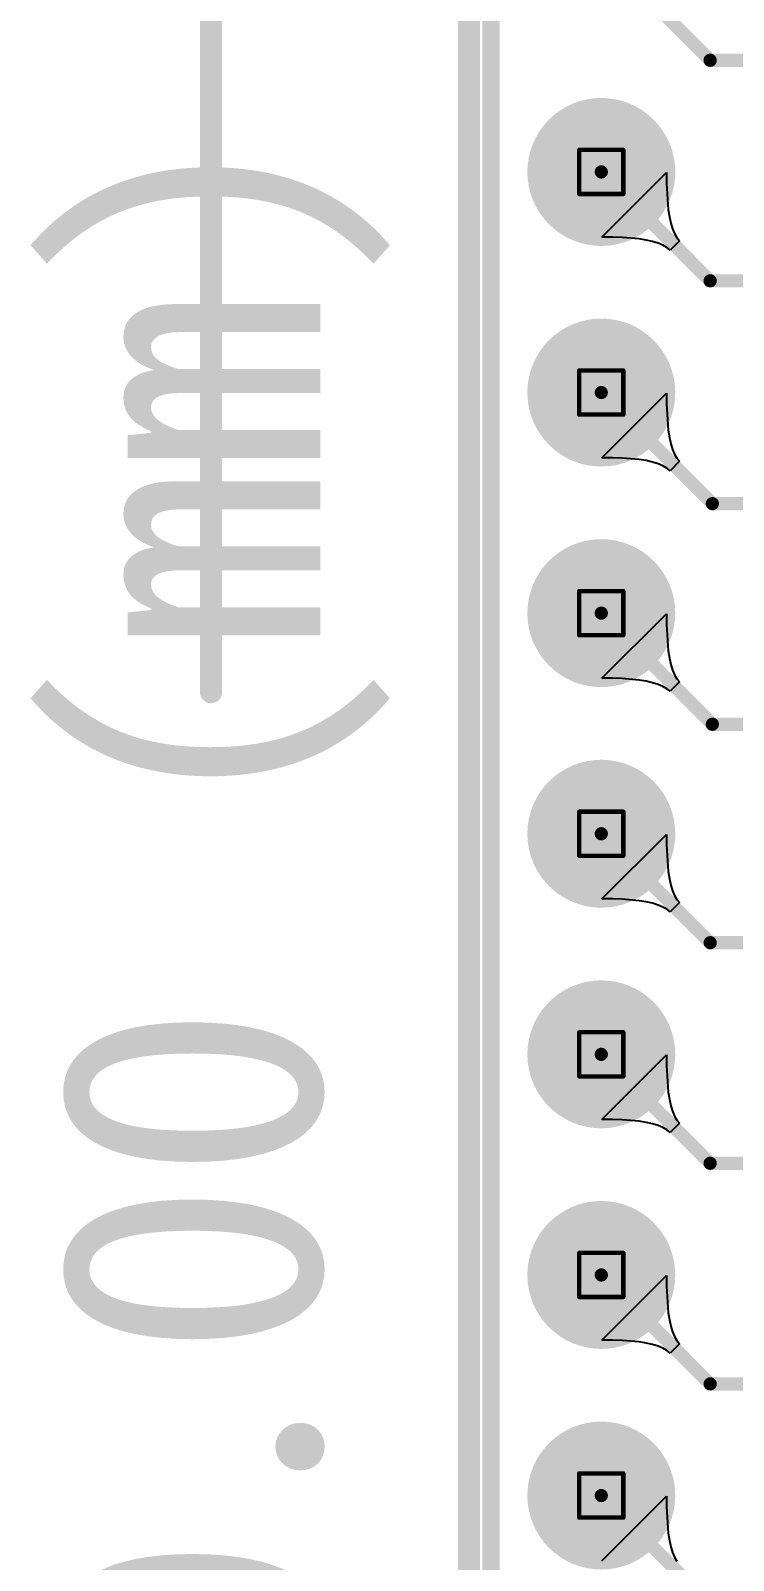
# Model space of a CAD drawing. Extents: x 75 to 173, y 40 to 188.
# Drawn here: x 79.65 to 87.75, y 144.31 to 161.92 of the extents above; entities that cross this region are included whole.
import ezdxf

# ---------------------------------------------------------------- set-up
doc = ezdxf.new("R2010")
doc.units = 0
doc.header["$MEASUREMENT"] = 0
doc.layers.get('0').update_dxf_attribs({"linetype": 'CONTINUOUS'})
for name, color, linetype in [('BottomLayer', 5, 'CONTINUOUS'), ('BOTTOMSOLDER', 6, 'CONTINUOUS'), ('DRILLDRAWING', 1, 'CONTINUOUS'), ('KEEPOUTLAYER', 6, 'CONTINUOUS'), ('MULTILAYER', 9, 'CONTINUOUS'), ('PadHoleLayer', 156, 'CONTINUOUS'), ('TopLayer', 1, 'CONTINUOUS'), ('TOPOVERLAY', 2, 'CONTINUOUS'), ('TOPSOLDER', 216, 'CONTINUOUS')]:
    doc.layers.add(name, color=color, linetype=linetype)

# ---------------------------------------------------------------- blocks, each defined once
blk = doc.blocks.new('P___HDR2X23_2_54___14')
at = {"layer": 'BottomLayer', "const_width": 0.75}
for points in [[(25.025, 2.54, 1), (25.775, 2.54, 1)], [(27.565, 2.54, 1), (28.315, 2.54, 1)], [(30.105, 2.54, 1), (30.855, 2.54, 1)], [(32.645, 2.54, 1), (33.395, 2.54, 1)], [(35.185, 2.54, 1), (35.935, 2.54, 1)], [(37.725, 2.54, 1), (38.475, 2.54, 1)], [(40.265, 2.54, 1), (41.015, 2.54, 1)]]:
    blk.add_lwpolyline(points, format="xyb", close=True, dxfattribs=at)
at = {"layer": 'BOTTOMSOLDER', "const_width": 0.852}
for points in [[(24.974, 2.54, 1), (25.826, 2.54, 1)], [(27.514, 2.54, 1), (28.366, 2.54, 1)], [(30.054, 2.54, 1), (30.906, 2.54, 1)], [(32.594, 2.54, 1), (33.446, 2.54, 1)], [(35.134, 2.54, 1), (35.986, 2.54, 1)], [(37.674, 2.54, 1), (38.526, 2.54, 1)], [(40.214, 2.54, 1), (41.066, 2.54, 1)]]:
    blk.add_lwpolyline(points, format="xyb", close=True, dxfattribs=at)
at = {"layer": 'MULTILAYER', "const_width": 0.75}
for points in [[(25.025, 2.54, 1), (25.775, 2.54, 1)], [(27.565, 2.54, 1), (28.315, 2.54, 1)], [(30.105, 2.54, 1), (30.855, 2.54, 1)], [(32.645, 2.54, 1), (33.395, 2.54, 1)], [(35.185, 2.54, 1), (35.935, 2.54, 1)], [(37.725, 2.54, 1), (38.475, 2.54, 1)], [(40.265, 2.54, 1), (41.015, 2.54, 1)]]:
    blk.add_lwpolyline(points, format="xyb", close=True, dxfattribs=at)
at = {"layer": 'PadHoleLayer', "const_width": 0.45}
for points in [[(25.175, 2.54, 1), (25.625, 2.54, 1)], [(27.715, 2.54, 1), (28.165, 2.54, 1)], [(30.255, 2.54, 1), (30.705, 2.54, 1)], [(32.795, 2.54, 1), (33.245, 2.54, 1)], [(35.335, 2.54, 1), (35.785, 2.54, 1)], [(37.875, 2.54, 1), (38.325, 2.54, 1)], [(40.415, 2.54, 1), (40.865, 2.54, 1)]]:
    blk.add_lwpolyline(points, format="xyb", close=True, dxfattribs=at)
at = {"layer": 'TopLayer', "const_width": 0.75}
for points in [[(25.025, 2.54, 1), (25.775, 2.54, 1)], [(27.565, 2.54, 1), (28.315, 2.54, 1)], [(30.105, 2.54, 1), (30.855, 2.54, 1)], [(32.645, 2.54, 1), (33.395, 2.54, 1)], [(35.185, 2.54, 1), (35.935, 2.54, 1)], [(37.725, 2.54, 1), (38.475, 2.54, 1)], [(40.265, 2.54, 1), (41.015, 2.54, 1)]]:
    blk.add_lwpolyline(points, format="xyb", close=True, dxfattribs=at)
at = {"layer": 'TOPOVERLAY', "const_width": 0.2}
blk.add_lwpolyline([(-1.27, 3.81), (57.15, 3.81)], dxfattribs=at)
at = {"layer": 'TOPSOLDER', "const_width": 0.852}
for points in [[(24.974, 2.54, 1), (25.826, 2.54, 1)], [(27.514, 2.54, 1), (28.366, 2.54, 1)], [(30.054, 2.54, 1), (30.906, 2.54, 1)], [(32.594, 2.54, 1), (33.446, 2.54, 1)], [(35.134, 2.54, 1), (35.986, 2.54, 1)], [(37.674, 2.54, 1), (38.526, 2.54, 1)], [(40.214, 2.54, 1), (41.066, 2.54, 1)]]:
    blk.add_lwpolyline(points, format="xyb", close=True, dxfattribs=at)

msp = doc.modelspace()

# ---------------------------------------------------------------- linework, layer by layer
at = {"layer": 'DRILLDRAWING', "const_width": 0.0508}
for points in [[(85.97286, 160.54882), (86.48086, 160.54882)], [(85.97286, 160.04082), (85.97286, 160.54882)], [(86.48086, 160.04082), (86.48086, 160.54882)], [(85.97286, 160.04082), (86.48086, 160.04082)], [(85.97286, 158.00882), (86.48086, 158.00882)], [(85.97286, 157.50082), (85.97286, 158.00882)], [(86.48086, 157.50082), (86.48086, 158.00882)], [(85.97286, 157.50082), (86.48086, 157.50082)], [(85.97286, 155.46882), (86.48086, 155.46882)], [(85.97286, 154.96082), (85.97286, 155.46882)], [(86.48086, 154.96082), (86.48086, 155.46882)], [(85.97286, 154.96082), (86.48086, 154.96082)], [(85.97286, 152.92882), (86.48086, 152.92882)], [(85.97286, 152.42082), (85.97286, 152.92882)], [(86.48086, 152.42082), (86.48086, 152.92882)], [(85.97286, 152.42082), (86.48086, 152.42082)], [(85.97286, 150.38882), (86.48086, 150.38882)], [(85.97286, 149.88082), (85.97286, 150.38882)], [(86.48086, 149.88082), (86.48086, 150.38882)], [(85.97286, 149.88082), (86.48086, 149.88082)], [(85.97286, 147.84882), (86.48086, 147.84882)], [(85.97286, 147.34082), (85.97286, 147.84882)], [(86.48086, 147.34082), (86.48086, 147.84882)], [(85.97286, 147.34082), (86.48086, 147.34082)], [(85.97286, 145.30882), (86.48086, 145.30882)], [(85.97286, 144.80082), (85.97286, 145.30882)], [(86.48086, 144.80082), (86.48086, 145.30882)], [(85.97286, 144.80082), (86.48086, 144.80082)]]:
    msp.add_lwpolyline(points, dxfattribs=at)
at = {"layer": 'DRILLDRAWING', "const_width": 0.0254}
for points in [[(85.96016, 160.54882, 1), (85.98556, 160.54882, 1)], [(85.96016, 160.54882, 1), (85.98556, 160.54882, 1)], [(86.46816, 160.54882, 1), (86.49356, 160.54882, 1)], [(86.46816, 160.54882, 1), (86.49356, 160.54882, 1)], [(85.96016, 160.04082, 1), (85.98556, 160.04082, 1)], [(85.96016, 160.04082, 1), (85.98556, 160.04082, 1)], [(86.46816, 160.04082, 1), (86.49356, 160.04082, 1)], [(86.46816, 160.04082, 1), (86.49356, 160.04082, 1)], [(85.96016, 158.00882, 1), (85.98556, 158.00882, 1)], [(85.96016, 158.00882, 1), (85.98556, 158.00882, 1)], [(86.46816, 158.00882, 1), (86.49356, 158.00882, 1)], [(86.46816, 158.00882, 1), (86.49356, 158.00882, 1)], [(85.96016, 157.50082, 1), (85.98556, 157.50082, 1)], [(85.96016, 157.50082, 1), (85.98556, 157.50082, 1)], [(86.46816, 157.50082, 1), (86.49356, 157.50082, 1)], [(86.46816, 157.50082, 1), (86.49356, 157.50082, 1)], [(85.96016, 155.46882, 1), (85.98556, 155.46882, 1)], [(85.96016, 155.46882, 1), (85.98556, 155.46882, 1)], [(86.46816, 155.46882, 1), (86.49356, 155.46882, 1)], [(86.46816, 155.46882, 1), (86.49356, 155.46882, 1)], [(85.96016, 154.96082, 1), (85.98556, 154.96082, 1)], [(85.96016, 154.96082, 1), (85.98556, 154.96082, 1)], [(86.46816, 154.96082, 1), (86.49356, 154.96082, 1)], [(86.46816, 154.96082, 1), (86.49356, 154.96082, 1)], [(85.96016, 152.92882, 1), (85.98556, 152.92882, 1)], [(85.96016, 152.92882, 1), (85.98556, 152.92882, 1)], [(86.46816, 152.92882, 1), (86.49356, 152.92882, 1)], [(86.46816, 152.92882, 1), (86.49356, 152.92882, 1)], [(85.96016, 152.42082, 1), (85.98556, 152.42082, 1)], [(85.96016, 152.42082, 1), (85.98556, 152.42082, 1)], [(86.46816, 152.42082, 1), (86.49356, 152.42082, 1)], [(86.46816, 152.42082, 1), (86.49356, 152.42082, 1)], [(85.96016, 150.38882, 1), (85.98556, 150.38882, 1)], [(85.96016, 150.38882, 1), (85.98556, 150.38882, 1)], [(86.46816, 150.38882, 1), (86.49356, 150.38882, 1)], [(86.46816, 150.38882, 1), (86.49356, 150.38882, 1)], [(85.96016, 149.88082, 1), (85.98556, 149.88082, 1)], [(85.96016, 149.88082, 1), (85.98556, 149.88082, 1)], [(86.46816, 149.88082, 1), (86.49356, 149.88082, 1)], [(86.46816, 149.88082, 1), (86.49356, 149.88082, 1)], [(85.96016, 147.84882, 1), (85.98556, 147.84882, 1)], [(85.96016, 147.84882, 1), (85.98556, 147.84882, 1)], [(86.46816, 147.84882, 1), (86.49356, 147.84882, 1)], [(86.46816, 147.84882, 1), (86.49356, 147.84882, 1)], [(85.96016, 147.34082, 1), (85.98556, 147.34082, 1)], [(85.96016, 147.34082, 1), (85.98556, 147.34082, 1)], [(86.46816, 147.34082, 1), (86.49356, 147.34082, 1)], [(86.46816, 147.34082, 1), (86.49356, 147.34082, 1)], [(85.96016, 145.30882, 1), (85.98556, 145.30882, 1)], [(85.96016, 145.30882, 1), (85.98556, 145.30882, 1)], [(86.46816, 145.30882, 1), (86.49356, 145.30882, 1)], [(86.46816, 145.30882, 1), (86.49356, 145.30882, 1)], [(85.96016, 144.80082, 1), (85.98556, 144.80082, 1)], [(85.96016, 144.80082, 1), (85.98556, 144.80082, 1)], [(86.46816, 144.80082, 1), (86.49356, 144.80082, 1)], [(86.46816, 144.80082, 1), (86.49356, 144.80082, 1)]]:
    msp.add_lwpolyline(points, format="xyb", close=True, dxfattribs=at)
at = {"layer": 'KEEPOUTLAYER', "const_width": 0.254}
msp.add_lwpolyline([(84.70286, 117.53722), (84.70286, 177.53722)], dxfattribs=at)
at = {"layer": 'TopLayer'}
for p, q in [((86.23436, 159.54486), (86.97682, 160.28732)), ((86.97682, 160.28732), (86.97718, 160.16636)), ((86.97718, 160.16636), (86.99775, 159.86018)), ((86.99775, 159.86018), (87.0111, 159.77701)), ((87.0111, 159.77701), (87.02769, 159.7033)), ((87.02769, 159.7033), (87.04753, 159.63903)), ((87.04753, 159.63903), (87.07062, 159.58421)), ((86.35531, 159.54449), (86.23436, 159.54486)), ((86.46682, 159.54088), (86.35531, 159.54449)), ((86.6615, 159.52392), (86.46682, 159.54088)), ((86.74466, 159.51058), (86.6615, 159.52392)), ((86.81838, 159.49398), (86.74466, 159.51058)), ((86.88265, 159.47415), (86.81838, 159.49398)), ((86.93747, 159.45106), (86.88265, 159.47415)), ((86.98284, 159.42473), (86.93747, 159.45106)), ((87.01876, 159.39516), (86.98284, 159.42473)), ((87.12652, 159.50292), (87.01876, 159.39516)), ((87.07062, 159.58421), (87.09695, 159.53884)), ((87.09695, 159.53884), (87.12652, 159.50292)), ((86.23436, 157.00486), (86.97682, 157.74732)), ((86.97682, 157.74732), (86.97718, 157.62636)), ((86.97718, 157.62636), (86.99775, 157.32018)), ((86.99775, 157.32018), (87.0111, 157.23701)), ((87.0111, 157.23701), (87.02769, 157.1633)), ((87.02769, 157.1633), (87.04753, 157.09903)), ((86.35531, 157.00449), (86.23436, 157.00486)), ((86.46682, 157.00088), (86.35531, 157.00449)), ((86.6615, 156.98392), (86.46682, 157.00088)), ((86.74466, 156.97058), (86.6615, 156.98392)), ((86.81838, 156.95398), (86.74466, 156.97058)), ((86.88265, 156.93415), (86.81838, 156.95398)), ((87.12652, 156.96292), (87.01876, 156.85516)), ((87.04753, 157.09903), (87.07062, 157.04421)), ((87.07062, 157.04421), (87.09695, 156.99884)), ((87.09695, 156.99884), (87.12652, 156.96292)), ((86.93747, 156.91106), (86.88265, 156.93415)), ((86.98284, 156.88473), (86.93747, 156.91106)), ((87.01876, 156.85516), (86.98284, 156.88473)), ((86.23436, 154.46486), (86.97682, 155.20732)), ((86.97682, 155.20732), (86.97718, 155.08636)), ((86.97718, 155.08636), (86.99775, 154.78018)), ((86.99775, 154.78018), (87.0111, 154.69701)), ((87.0111, 154.69701), (87.02769, 154.6233)), ((87.02769, 154.6233), (87.04753, 154.55903)), ((87.04753, 154.55903), (87.07062, 154.50421)), ((87.07062, 154.50421), (87.09695, 154.45884)), ((86.35531, 154.46449), (86.23436, 154.46486)), ((86.46682, 154.46088), (86.35531, 154.46449)), ((86.6615, 154.44392), (86.46682, 154.46088)), ((86.74466, 154.43058), (86.6615, 154.44392)), ((86.81838, 154.41398), (86.74466, 154.43058)), ((86.88265, 154.39415), (86.81838, 154.41398)), ((86.93747, 154.37106), (86.88265, 154.39415)), ((86.98284, 154.34473), (86.93747, 154.37106)), ((87.01876, 154.31516), (86.98284, 154.34473)), ((87.12652, 154.42292), (87.01876, 154.31516)), ((87.09695, 154.45884), (87.12652, 154.42292)), ((86.23436, 151.92486), (86.97682, 152.66732)), ((86.97682, 152.66732), (86.97718, 152.54636)), ((86.97718, 152.54636), (86.99775, 152.24018)), ((86.99775, 152.24018), (87.0111, 152.15701)), ((87.0111, 152.15701), (87.02769, 152.0833)), ((87.02769, 152.0833), (87.04753, 152.01903)), ((87.04753, 152.01903), (87.07062, 151.96421)), ((86.35531, 151.92449), (86.23436, 151.92486)), ((86.46682, 151.92088), (86.35531, 151.92449)), ((86.6615, 151.90392), (86.46682, 151.92088)), ((86.74466, 151.89058), (86.6615, 151.90392)), ((86.81838, 151.87398), (86.74466, 151.89058)), ((86.88265, 151.85415), (86.81838, 151.87398)), ((86.93747, 151.83106), (86.88265, 151.85415)), ((87.12652, 151.88292), (87.01876, 151.77516)), ((87.07062, 151.96421), (87.09695, 151.91884)), ((87.09695, 151.91884), (87.12652, 151.88292)), ((86.98284, 151.80473), (86.93747, 151.83106)), ((87.01876, 151.77516), (86.98284, 151.80473)), ((86.23436, 149.38486), (86.97682, 150.12732)), ((86.97682, 150.12732), (86.97718, 150.00636)), ((86.97718, 150.00636), (86.99775, 149.70018)), ((86.99775, 149.70018), (87.0111, 149.61701)), ((87.0111, 149.61701), (87.02769, 149.5433)), ((86.35531, 149.38449), (86.23436, 149.38486)), ((86.46682, 149.38088), (86.35531, 149.38449)), ((86.6615, 149.36392), (86.46682, 149.38088)), ((87.02769, 149.5433), (87.04753, 149.47903)), ((87.04753, 149.47903), (87.07062, 149.42421)), ((87.07062, 149.42421), (87.09695, 149.37884)), ((87.09695, 149.37884), (87.12652, 149.34292)), ((86.74466, 149.35058), (86.6615, 149.36392)), ((86.81838, 149.33398), (86.74466, 149.35058)), ((86.88265, 149.31415), (86.81838, 149.33398)), ((86.93747, 149.29106), (86.88265, 149.31415)), ((86.98284, 149.26473), (86.93747, 149.29106)), ((87.01876, 149.23516), (86.98284, 149.26473)), ((87.12652, 149.34292), (87.01876, 149.23516)), ((86.23436, 146.84486), (86.97682, 147.58732)), ((86.97682, 147.58732), (86.97718, 147.46636)), ((86.97718, 147.46636), (86.99775, 147.16018)), ((86.99775, 147.16018), (87.0111, 147.07701)), ((87.0111, 147.07701), (87.02769, 147.0033)), ((87.02769, 147.0033), (87.04753, 146.93903)), ((87.04753, 146.93903), (87.07062, 146.88421)), ((86.35531, 146.84449), (86.23436, 146.84486)), ((86.46682, 146.84088), (86.35531, 146.84449)), ((86.6615, 146.82392), (86.46682, 146.84088)), ((86.74466, 146.81058), (86.6615, 146.82392)), ((86.81838, 146.79398), (86.74466, 146.81058)), ((86.88265, 146.77415), (86.81838, 146.79398)), ((86.93747, 146.75106), (86.88265, 146.77415)), ((86.98284, 146.72473), (86.93747, 146.75106)), ((87.12652, 146.80292), (87.01876, 146.69516)), ((87.07062, 146.88421), (87.09695, 146.83884)), ((87.09695, 146.83884), (87.12652, 146.80292)), ((87.01876, 146.69516), (86.98284, 146.72473)), ((86.23436, 144.30486), (86.97682, 145.04732)), ((86.97682, 145.04732), (86.97718, 144.92636)), ((86.97718, 144.92636), (86.99775, 144.62018)), ((86.99775, 144.62018), (87.0111, 144.53701)), ((87.0111, 144.53701), (87.02769, 144.4633)), ((87.02769, 144.4633), (87.04753, 144.39903)), ((87.04753, 144.39903), (87.07062, 144.34421)), ((87.07062, 144.34421), (87.09695, 144.29884))]:
    msp.add_line(p, q, dxfattribs=at)
at = {"layer": 'TopLayer', "const_width": 0.1524}
for points in [[(86.22686, 162.83482), (87.48086, 161.58082)], [(87.48086, 161.58082), (91.78946, 161.58082)], [(86.22686, 160.29482), (87.48086, 159.04082)], [(87.48086, 159.04082), (90.95126, 159.04082)], [(86.22686, 157.75482), (87.50626, 156.47542)], [(87.50626, 156.47542), (91.43386, 156.47542)], [(86.22686, 155.21482), (87.50626, 153.93542)], [(87.50626, 153.93542), (90.21466, 153.93542)], [(86.22686, 152.67482), (87.48146, 151.42022)], [(87.48146, 151.42022), (93.43986, 151.42022)], [(86.22686, 150.13482), (87.48086, 148.88082)], [(87.48086, 148.88082), (90.06226, 148.88082)], [(86.22686, 147.59482), (87.48121, 146.34047)], [(87.48121, 146.34047), (93.2369, 146.34047)], [(86.22686, 145.05482), (87.50626, 143.77542)]]:
    msp.add_lwpolyline(points, dxfattribs=at)
at = {"layer": 'TopLayer', "const_width": 0.0762}
for points in [[(87.44276, 161.58082, 1), (87.51896, 161.58082, 1)], [(87.44276, 161.58082, 1), (87.51896, 161.58082, 1)], [(86.18876, 160.29482, 1), (86.26496, 160.29482, 1)], [(87.44276, 159.04082, 1), (87.51896, 159.04082, 1)], [(87.44276, 159.04082, 1), (87.51896, 159.04082, 1)], [(86.18876, 157.75482, 1), (86.26496, 157.75482, 1)], [(87.46816, 156.47542, 1), (87.54436, 156.47542, 1)], [(87.46816, 156.47542, 1), (87.54436, 156.47542, 1)], [(86.18876, 155.21482, 1), (86.26496, 155.21482, 1)], [(87.46816, 153.93542, 1), (87.54436, 153.93542, 1)], [(87.46816, 153.93542, 1), (87.54436, 153.93542, 1)], [(86.18876, 152.67482, 1), (86.26496, 152.67482, 1)], [(87.44336, 151.42022, 1), (87.51956, 151.42022, 1)], [(87.44336, 151.42022, 1), (87.51956, 151.42022, 1)], [(86.18876, 150.13482, 1), (86.26496, 150.13482, 1)], [(87.44276, 148.88082, 1), (87.51896, 148.88082, 1)], [(87.44276, 148.88082, 1), (87.51896, 148.88082, 1)], [(86.18876, 147.59482, 1), (86.26496, 147.59482, 1)], [(87.44311, 146.34047, 1), (87.51931, 146.34047, 1)], [(87.44311, 146.34047, 1), (87.51931, 146.34047, 1)], [(86.18876, 145.05482, 1), (86.26496, 145.05482, 1)]]:
    msp.add_lwpolyline(points, format="xyb", close=True, dxfattribs=at)
at = {"layer": 'TOPOVERLAY', "const_width": 0.254}
msp.add_lwpolyline([(81.73106, 154.30426), (81.73106, 177.53722)], dxfattribs=at)
at = {"layer": 'TOPOVERLAY', "const_width": 0.127}
msp.add_lwpolyline([(81.66756, 154.30426, 1), (81.79456, 154.30426, 1)], format="xyb", close=True, dxfattribs=at)

# ---------------------------------------------------------------- block references
at = {"rotation": 90}
msp.add_blockref('P___HDR2X23_2_54___14', (88.76686, 119.65482), dxfattribs=at)

# ---------------------------------------------------------------- texts
at = {"layer": 'TOPOVERLAY'}
msp.add_text('60.00 (mm)', height=2.999999, rotation=90, dxfattribs=at).set_placement((82.99146, 140.51618))

doc.saveas('drawing.dxf')
